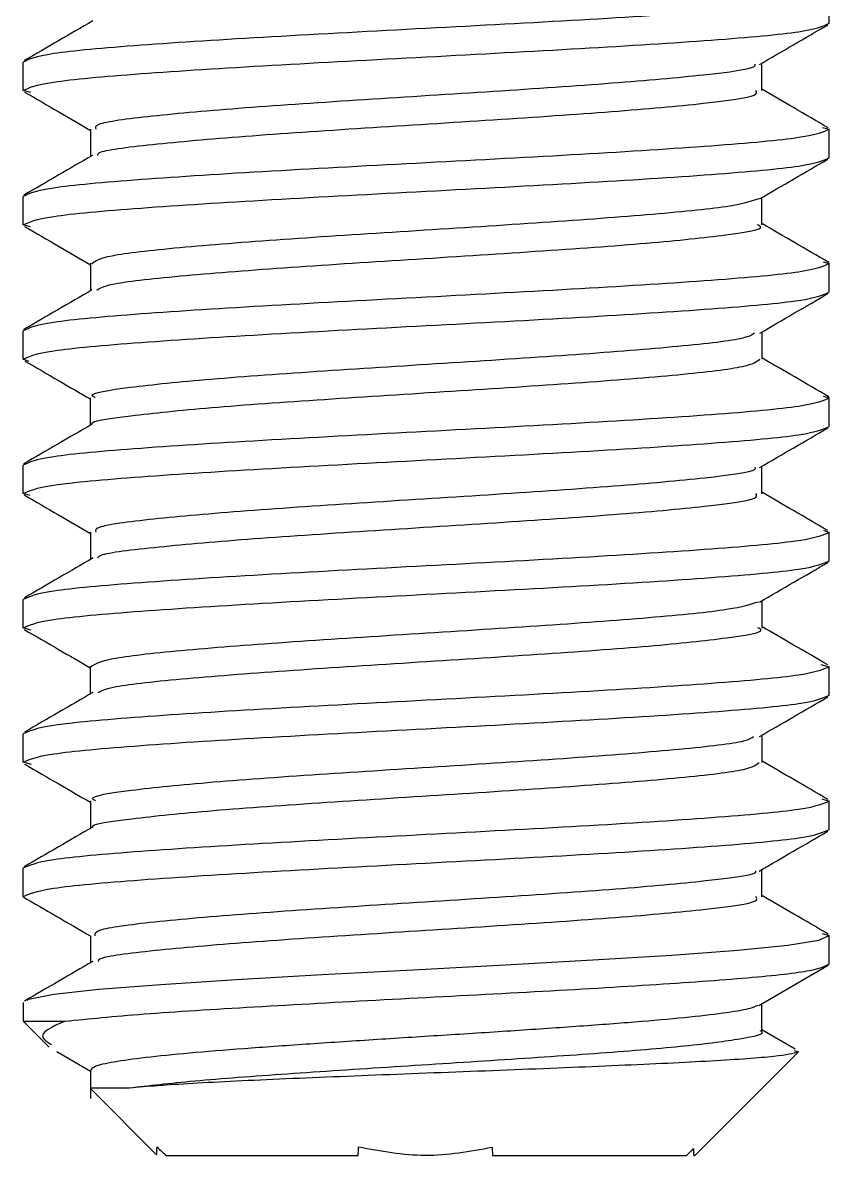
# Model space of a CAD drawing. Header units: millimetres. Extents: x 580 to 1174, y -1119 to -699.
# Drawn here: x 724.68 to 730.69, y -1021.53 to -1013.09 of the extents above; entities that cross this region are included whole.
import ezdxf

# ---------------------------------------------------------------- set-up
doc = ezdxf.new("R2010")
doc.units = ezdxf.units.MM
doc.header["$LTSCALE"] = 0.1
doc.layers.get('0').update_dxf_attribs({"lineweight": 13})

msp = doc.modelspace()

# ---------------------------------------------------------------- linework, layer by layer
at = {"color": 7, "linetype": 'Continuous', "lineweight": 25}
for p, q in [((730.6872, -1013.095), (730.6872, -1012.8837)), ((730.6872, -1013.095), (730.6872, -1012.8837)), ((724.6872, -1013.595), (724.6872, -1013.3837)), ((724.6872, -1013.595), (724.6872, -1013.3837)), ((730.1842, -1013.5962), (730.1842, -1013.3924)), ((730.1842, -1013.5962), (730.1842, -1013.3924)), ((724.7441, -1013.6106), (724.6872, -1013.595)), ((724.7441, -1013.6106), (724.6872, -1013.595)), ((725.1899, -1013.8823), (725.1899, -1014.0858)), ((725.1899, -1013.8823), (725.1899, -1014.0858)), ((730.6359, -1013.8696), (730.6872, -1013.8837)), ((730.6359, -1013.8696), (730.6872, -1013.8837)), ((730.6872, -1014.095), (730.6872, -1013.8837)), ((730.6872, -1014.095), (730.6872, -1013.8837)), ((724.6872, -1014.595), (724.6872, -1014.3837)), ((724.6872, -1014.595), (724.6872, -1014.3837)), ((730.1851, -1014.596), (730.1851, -1014.3919)), ((730.1851, -1014.596), (730.1851, -1014.3919)), ((724.7428, -1014.6102), (724.6872, -1014.595)), ((724.7428, -1014.6102), (724.6872, -1014.595)), ((725.1887, -1014.8816), (725.1887, -1015.0859)), ((725.1887, -1014.8816), (725.1887, -1015.0859)), ((730.6409, -1014.871), (730.6872, -1014.8837)), ((730.6409, -1014.871), (730.6872, -1014.8837)), ((730.6872, -1015.095), (730.6872, -1014.8837)), ((730.6872, -1015.095), (730.6872, -1014.8837)), ((724.6872, -1015.595), (724.6872, -1015.3837)), ((724.6872, -1015.595), (724.6872, -1015.3837)), ((730.1865, -1015.5959), (730.1865, -1015.3917)), ((730.1865, -1015.5959), (730.1865, -1015.3917)), ((724.7297, -1015.6124), (724.6872, -1015.595)), ((724.7297, -1015.6124), (724.6872, -1015.595)), ((725.1875, -1015.8826), (725.1875, -1016.0863)), ((725.1875, -1015.8826), (725.1875, -1016.0863)), ((730.6422, -1015.8713), (730.6872, -1015.8837)), ((730.6422, -1015.8713), (730.6872, -1015.8837)), ((730.6872, -1016.095), (730.6872, -1015.8837)), ((730.6872, -1016.095), (730.6872, -1015.8837)), ((724.6872, -1016.595), (724.6872, -1016.3837)), ((724.6872, -1016.595), (724.6872, -1016.3837)), ((730.1856, -1016.5963), (730.1856, -1016.3918)), ((730.1856, -1016.5963), (730.1856, -1016.3918)), ((724.7403, -1016.6095), (724.6872, -1016.595)), ((724.7403, -1016.6095), (724.6872, -1016.595)), ((725.1882, -1016.8821), (725.1882, -1017.0859)), ((725.1882, -1016.8821), (725.1882, -1017.0859)), ((730.6451, -1016.8665), (730.6872, -1016.8837)), ((730.6451, -1016.8665), (730.6872, -1016.8837)), ((730.6872, -1017.095), (730.6872, -1016.8837)), ((730.6872, -1017.095), (730.6872, -1016.8837)), ((724.6872, -1017.595), (724.6872, -1017.3837)), ((724.6872, -1017.595), (724.6872, -1017.3837)), ((730.1869, -1017.5957), (730.1869, -1017.3917)), ((730.1869, -1017.5957), (730.1869, -1017.3917)), ((724.7453, -1017.6109), (724.6872, -1017.595)), ((724.7453, -1017.6109), (724.6872, -1017.595)), ((725.1873, -1017.8821), (725.1873, -1018.0866)), ((725.1873, -1017.8821), (725.1873, -1018.0866)), ((730.6246, -1017.8665), (730.6872, -1017.8837)), ((730.6246, -1017.8665), (730.6872, -1017.8837)), ((730.6872, -1018.095), (730.6872, -1017.8837)), ((730.6872, -1018.095), (730.6872, -1017.8837)), ((724.6872, -1018.595), (724.6872, -1018.3837)), ((724.6872, -1018.595), (724.6872, -1018.3837)), ((730.1871, -1018.5969), (730.1871, -1018.3921)), ((730.1871, -1018.5969), (730.1871, -1018.3921)), ((724.7507, -1018.6124), (724.6872, -1018.595)), ((724.7507, -1018.6124), (724.6872, -1018.595)), ((730.6312, -1018.8683), (730.6872, -1018.8837)), ((730.6312, -1018.8683), (730.6872, -1018.8837)), ((725.1878, -1018.8828), (725.1878, -1019.087)), ((725.1878, -1018.8828), (725.1878, -1019.087)), ((730.6872, -1019.095), (730.6872, -1018.8837)), ((730.6872, -1019.095), (730.6872, -1018.8837)), ((724.6872, -1019.595), (724.6872, -1019.3837)), ((724.6872, -1019.595), (724.6872, -1019.3837)), ((730.186, -1019.5964), (730.186, -1019.3929)), ((730.186, -1019.5964), (730.186, -1019.3929)), ((725.1897, -1019.8861), (725.1897, -1020.0866)), ((725.1897, -1019.8861), (725.1897, -1020.0866)), ((730.6349, -1019.8694), (730.6872, -1019.8837)), ((730.6349, -1019.8694), (730.6872, -1019.8837)), ((730.6872, -1020.095), (730.6872, -1019.8837)), ((730.6872, -1020.095), (730.6872, -1019.8837)), ((730.1624, -1020.4048), (730.6789, -1020.1051)), ((730.1624, -1020.4048), (730.6789, -1020.1051)), ((724.6872, -1020.3837), (724.6872, -1020.5216)), ((724.6872, -1020.3837), (724.6872, -1020.5216)), ((730.1856, -1020.596), (730.1856, -1020.3913)), ((730.1856, -1020.596), (730.1856, -1020.3913)), ((724.6872, -1020.5216), (724.8806, -1020.715)), ((724.6872, -1020.5216), (725.0003, -1020.5216)), ((724.6872, -1020.5216), (724.8806, -1020.715)), ((724.6872, -1020.5216), (725.0003, -1020.5216)), ((730.4329, -1020.7293), (730.1856, -1020.5858)), ((730.4329, -1020.7293), (730.1856, -1020.5858)), ((724.9377, -1020.7474), (725.1886, -1020.893)), ((724.9377, -1020.7474), (725.1886, -1020.893)), ((730.4577, -1020.7512), (729.6811, -1021.5278)), ((730.4577, -1020.7512), (729.6811, -1021.5278)), ((730.4265, -1020.7404), (730.4577, -1020.7512)), ((730.4265, -1020.7404), (730.4577, -1020.7512)), ((725.1886, -1020.8829), (725.1886, -1021.0968)), ((725.1886, -1020.8829), (725.1886, -1021.0968)), ((725.1872, -1021.0216), (725.6811, -1021.5155)), ((725.1872, -1021.0216), (725.6811, -1021.5155)), ((725.7507, -1021.5216), (727.1808, -1021.5216)), ((725.7507, -1021.5216), (727.1808, -1021.5216)), ((728.1808, -1021.5216), (729.6237, -1021.5216)), ((728.1808, -1021.5216), (729.6237, -1021.5216))]:
    msp.add_line(p, q, dxfattribs=at)
at = {"color": 7, "linetype": 'Continuous', "lineweight": 25, "flags": 128}
msp.add_lwpolyline([(724.7173, -1020.3686), (724.728, -1020.3574), (724.917, -1020.321), (725.2507, -1020.2845), (725.7115, -1020.2481), (726.2755, -1020.2117), (726.9132, -1020.1752), (727.5913, -1020.1388), (728.2743, -1020.1023), (728.9268, -1020.0659), (729.5145, -1020.0294), (730.0069, -1019.993), (730.3781, -1019.9566), (730.6089, -1019.9201), (730.6872, -1019.8837), (730.6872, -1019.8837)], dxfattribs=at)
msp.add_lwpolyline([(724.7173, -1020.3686), (724.728, -1020.3574), (724.917, -1020.321), (725.2507, -1020.2845), (725.7115, -1020.2481), (726.2755, -1020.2117), (726.9132, -1020.1752), (727.5913, -1020.1388), (728.2743, -1020.1023), (728.9268, -1020.0659), (729.5145, -1020.0294), (730.0069, -1019.993), (730.3781, -1019.9566), (730.6089, -1019.9201), (730.6872, -1019.8837), (730.6872, -1019.8837)], dxfattribs=at)
at = {"color": 7, "linetype": 'Continuous', "lineweight": 25}
for points, knots in [([(730.6872, -1012.8837), (730.6421, -1012.9045), (730.552, -1012.9462), (729.8582, -1013.0087), (728.8666, -1013.0712), (727.6872, -1013.1337), (726.5079, -1013.1962), (725.5163, -1013.2587), (724.8225, -1013.3212), (724.7323, -1013.3628), (724.6872, -1013.3837)], [0, 0, 0, 0, 0.125, 0.25, 0.375, 0.5, 0.625, 0.75, 0.875, 1, 1, 1, 1]), ([(730.6872, -1012.8837), (730.6421, -1012.9045), (730.552, -1012.9462), (729.8582, -1013.0087), (728.8666, -1013.0712), (727.6872, -1013.1337), (726.5079, -1013.1962), (725.5163, -1013.2587), (724.8225, -1013.3212), (724.7323, -1013.3628), (724.6872, -1013.3837)], [0, 0, 0, 0, 0.125, 0.25, 0.375, 0.5, 0.625, 0.75, 0.875, 1, 1, 1, 1]), ([(724.6872, -1013.595), (724.7323, -1013.5742), (724.8225, -1013.5325), (725.5163, -1013.47), (726.5079, -1013.4075), (727.6872, -1013.345), (728.8666, -1013.2825), (729.8582, -1013.22), (730.552, -1013.1575), (730.6421, -1013.1158), (730.6872, -1013.095)], [0, 0, 0, 0, 0.125, 0.25, 0.375, 0.5, 0.625, 0.75, 0.875, 1, 1, 1, 1]), ([(724.6872, -1013.595), (724.7323, -1013.5742), (724.8225, -1013.5325), (725.5163, -1013.47), (726.5079, -1013.4075), (727.6872, -1013.345), (728.8666, -1013.2825), (729.8582, -1013.22), (730.552, -1013.1575), (730.6421, -1013.1158), (730.6872, -1013.095)], [0, 0, 0, 0, 0.125, 0.25, 0.375, 0.5, 0.625, 0.75, 0.875, 1, 1, 1, 1]), ([(725.2056, -1013.0772), (725.1207, -1013.1266), (724.9509, -1013.2253), (724.7811, -1013.3239), (724.6961, -1013.3733)], [0, 0, 0, 0, 0.499809, 1, 1, 1, 1]), ([(725.2056, -1013.0772), (725.1207, -1013.1266), (724.9509, -1013.2253), (724.7811, -1013.3239), (724.6961, -1013.3733)], [0, 0, 0, 0, 0.499809, 1, 1, 1, 1]), ([(730.1672, -1013.4023), (730.2519, -1013.3531), (730.4214, -1013.2545), (730.591, -1013.156), (730.6758, -1013.1068)], [0, 0, 0, 0, 0.4998572, 1, 1, 1, 1]), ([(730.1672, -1013.4023), (730.2519, -1013.3531), (730.4214, -1013.2545), (730.591, -1013.156), (730.6758, -1013.1068)], [0, 0, 0, 0, 0.4998572, 1, 1, 1, 1]), ([(725.2314, -1013.8826), (725.2265, -1013.8702), (725.2135, -1013.8375), (725.6114, -1013.7842), (726.3033, -1013.7232), (727.2207, -1013.6617), (728.1971, -1013.6008), (729.1069, -1013.5393), (729.7842, -1013.4784), (730.1403, -1013.4319), (730.1359, -1013.4061), (730.1349, -1013.4006)], [0, 0, 0, 0, 0.077006, 0.203903, 0.331007, 0.457866, 0.584999, 0.711829, 0.838982, 0.965792, 1, 1, 1, 1]), ([(725.2314, -1013.8826), (725.2265, -1013.8702), (725.2135, -1013.8375), (725.6114, -1013.7842), (726.3033, -1013.7232), (727.2207, -1013.6617), (728.1971, -1013.6008), (729.1069, -1013.5393), (729.7842, -1013.4784), (730.1403, -1013.4319), (730.1359, -1013.4061), (730.1349, -1013.4006)], [0, 0, 0, 0, 0.077006, 0.203903, 0.331007, 0.457866, 0.584999, 0.711829, 0.838982, 0.965792, 1, 1, 1, 1]), ([(724.6986, -1013.6067), (724.7835, -1013.656), (724.9473, -1013.7511), (725.111, -1013.8463), (725.1899, -1013.8922)], [0, 0, 0, 0, 0.517762, 1, 1, 1, 1]), ([(724.6986, -1013.6067), (724.7835, -1013.656), (724.9473, -1013.7511), (725.111, -1013.8463), (725.1899, -1013.8922)], [0, 0, 0, 0, 0.517762, 1, 1, 1, 1]), ([(725.2428, -1014.0789), (725.2422, -1014.0719), (725.2398, -1014.0445), (725.6188, -1013.9966), (726.3029, -1013.9356), (727.2214, -1013.8741), (728.1971, -1013.8132), (729.1041, -1013.7517), (729.7897, -1013.6908), (730.1637, -1013.6382), (730.1464, -1013.6064), (730.1401, -1013.5948)], [0, 0, 0, 0, 0.0434041, 0.1697568, 0.2963164, 0.4226322, 0.5492202, 0.675507, 0.8021153, 0.9283827, 1, 1, 1, 1]), ([(725.2428, -1014.0789), (725.2422, -1014.0719), (725.2398, -1014.0445), (725.6188, -1013.9966), (726.3029, -1013.9356), (727.2214, -1013.8741), (728.1971, -1013.8132), (729.1041, -1013.7517), (729.7897, -1013.6908), (730.1637, -1013.6382), (730.1464, -1013.6064), (730.1401, -1013.5948)], [0, 0, 0, 0, 0.0434041, 0.1697568, 0.2963164, 0.4226322, 0.5492202, 0.675507, 0.8021153, 0.9283827, 1, 1, 1, 1]), ([(730.6793, -1013.8735), (730.5943, -1013.8242), (730.4293, -1013.7284), (730.2643, -1013.6324), (730.1842, -1013.5859)], [0, 0, 0, 0, 0.5146714, 1, 1, 1, 1]), ([(730.6793, -1013.8735), (730.5943, -1013.8242), (730.4293, -1013.7284), (730.2643, -1013.6324), (730.1842, -1013.5859)], [0, 0, 0, 0, 0.5146714, 1, 1, 1, 1]), ([(730.6872, -1013.8837), (730.6421, -1013.9045), (730.552, -1013.9462), (729.8582, -1014.0087), (728.8666, -1014.0712), (727.6872, -1014.1337), (726.5079, -1014.1962), (725.5163, -1014.2587), (724.8225, -1014.3212), (724.7323, -1014.3628), (724.6872, -1014.3837)], [0, 0, 0, 0, 0.125, 0.25, 0.375, 0.5, 0.625, 0.75, 0.875, 1, 1, 1, 1]), ([(730.6872, -1013.8837), (730.6421, -1013.9045), (730.552, -1013.9462), (729.8582, -1014.0087), (728.8666, -1014.0712), (727.6872, -1014.1337), (726.5079, -1014.1962), (725.5163, -1014.2587), (724.8225, -1014.3212), (724.7323, -1014.3628), (724.6872, -1014.3837)], [0, 0, 0, 0, 0.125, 0.25, 0.375, 0.5, 0.625, 0.75, 0.875, 1, 1, 1, 1]), ([(724.6872, -1014.595), (724.7323, -1014.5742), (724.8225, -1014.5325), (725.5163, -1014.47), (726.5079, -1014.4075), (727.6872, -1014.345), (728.8666, -1014.2825), (729.8582, -1014.22), (730.552, -1014.1575), (730.6421, -1014.1158), (730.6872, -1014.095)], [0, 0, 0, 0, 0.125, 0.25, 0.375, 0.5, 0.625, 0.75, 0.875, 1, 1, 1, 1]), ([(724.6872, -1014.595), (724.7323, -1014.5742), (724.8225, -1014.5325), (725.5163, -1014.47), (726.5079, -1014.4075), (727.6872, -1014.345), (728.8666, -1014.2825), (729.8582, -1014.22), (730.552, -1014.1575), (730.6421, -1014.1158), (730.6872, -1014.095)], [0, 0, 0, 0, 0.125, 0.25, 0.375, 0.5, 0.625, 0.75, 0.875, 1, 1, 1, 1]), ([(725.203, -1014.0781), (725.1181, -1014.1275), (724.9484, -1014.2262), (724.7786, -1014.3248), (724.6936, -1014.3741)], [0, 0, 0, 0, 0.499829, 1, 1, 1, 1]), ([(725.203, -1014.0781), (725.1181, -1014.1275), (724.9484, -1014.2262), (724.7786, -1014.3248), (724.6936, -1014.3741)], [0, 0, 0, 0, 0.499829, 1, 1, 1, 1]), ([(730.1674, -1014.4022), (730.2521, -1014.3529), (730.4216, -1014.2544), (730.5912, -1014.156), (730.676, -1014.1068)], [0, 0, 0, 0, 0.499864, 1, 1, 1, 1]), ([(730.1674, -1014.4022), (730.2521, -1014.3529), (730.4216, -1014.2544), (730.5912, -1014.156), (730.676, -1014.1068)], [0, 0, 0, 0, 0.499864, 1, 1, 1, 1]), ([(725.1983, -1014.8819), (725.2263, -1014.8628), (725.2843, -1014.8233), (725.8148, -1014.7637), (726.5986, -1014.7022), (727.55, -1014.6412), (728.5224, -1014.5798), (729.3616, -1014.5188), (729.9805, -1014.4586), (730.1027, -1014.419), (730.1621, -1014.3998)], [0, 0, 0, 0, 0.1184287, 0.2455609, 0.3723389, 0.4994593, 0.6262567, 0.7533566, 0.880183, 1, 1, 1, 1]), ([(725.1983, -1014.8819), (725.2263, -1014.8628), (725.2843, -1014.8233), (725.8148, -1014.7637), (726.5986, -1014.7022), (727.55, -1014.6412), (728.5224, -1014.5798), (729.3616, -1014.5188), (729.9805, -1014.4586), (730.1027, -1014.419), (730.1621, -1014.3998)], [0, 0, 0, 0, 0.1184287, 0.2455609, 0.3723389, 0.4994593, 0.6262567, 0.7533566, 0.880183, 1, 1, 1, 1]), ([(724.6973, -1014.6064), (724.7821, -1014.6556), (724.946, -1014.7507), (725.1097, -1014.8459), (725.1887, -1014.8918)], [0, 0, 0, 0, 0.517837, 1, 1, 1, 1]), ([(724.6973, -1014.6064), (724.7821, -1014.6556), (724.946, -1014.7507), (725.1097, -1014.8459), (725.1887, -1014.8918)], [0, 0, 0, 0, 0.517837, 1, 1, 1, 1]), ([(725.2369, -1015.0805), (725.2604, -1015.066), (725.3171, -1015.031), (725.8193, -1014.976), (726.5984, -1014.9146), (727.5511, -1014.8536), (728.5191, -1014.7922), (729.3704, -1014.7312), (729.9536, -1014.6698), (730.215, -1014.6245), (730.1624, -1014.5994), (730.1526, -1014.5947)], [0, 0, 0, 0, 0.08912, 0.215291, 0.34111, 0.46727, 0.593109, 0.719248, 0.845116, 0.971227, 1, 1, 1, 1]), ([(725.2369, -1015.0805), (725.2604, -1015.066), (725.3171, -1015.031), (725.8193, -1014.976), (726.5984, -1014.9146), (727.5511, -1014.8536), (728.5191, -1014.7922), (729.3704, -1014.7312), (729.9536, -1014.6698), (730.215, -1014.6245), (730.1624, -1014.5994), (730.1526, -1014.5947)], [0, 0, 0, 0, 0.08912, 0.215291, 0.34111, 0.46727, 0.593109, 0.719248, 0.845116, 0.971227, 1, 1, 1, 1]), ([(730.6828, -1014.8749), (730.5979, -1014.8256), (730.432, -1014.7293), (730.2661, -1014.6329), (730.1851, -1014.5858)], [0, 0, 0, 0, 0.511902, 1, 1, 1, 1]), ([(730.6828, -1014.8749), (730.5979, -1014.8256), (730.432, -1014.7293), (730.2661, -1014.6329), (730.1851, -1014.5858)], [0, 0, 0, 0, 0.511902, 1, 1, 1, 1]), ([(730.6872, -1014.8837), (730.6421, -1014.9045), (730.552, -1014.9462), (729.8582, -1015.0087), (728.8666, -1015.0712), (727.6872, -1015.1337), (726.5079, -1015.1962), (725.5163, -1015.2587), (724.8225, -1015.3212), (724.7323, -1015.3628), (724.6872, -1015.3837)], [0, 0, 0, 0, 0.125, 0.25, 0.375, 0.5, 0.625, 0.75, 0.875, 1, 1, 1, 1]), ([(730.6872, -1014.8837), (730.6421, -1014.9045), (730.552, -1014.9462), (729.8582, -1015.0087), (728.8666, -1015.0712), (727.6872, -1015.1337), (726.5079, -1015.1962), (725.5163, -1015.2587), (724.8225, -1015.3212), (724.7323, -1015.3628), (724.6872, -1015.3837)], [0, 0, 0, 0, 0.125, 0.25, 0.375, 0.5, 0.625, 0.75, 0.875, 1, 1, 1, 1]), ([(725.1998, -1015.0794), (725.1149, -1015.1288), (724.9451, -1015.2274), (724.7753, -1015.326), (724.6904, -1015.3753)], [0, 0, 0, 0, 0.499846, 1, 1, 1, 1]), ([(725.1998, -1015.0794), (725.1149, -1015.1288), (724.9451, -1015.2274), (724.7753, -1015.326), (724.6904, -1015.3753)], [0, 0, 0, 0, 0.499846, 1, 1, 1, 1]), ([(724.6872, -1015.595), (724.7323, -1015.5742), (724.8225, -1015.5325), (725.5163, -1015.47), (726.5079, -1015.4075), (727.6872, -1015.345), (728.8666, -1015.2825), (729.8582, -1015.22), (730.552, -1015.1575), (730.6421, -1015.1158), (730.6872, -1015.095)], [0, 0, 0, 0, 0.125, 0.25, 0.375, 0.5, 0.625, 0.75, 0.875, 1, 1, 1, 1]), ([(724.6872, -1015.595), (724.7323, -1015.5742), (724.8225, -1015.5325), (725.5163, -1015.47), (726.5079, -1015.4075), (727.6872, -1015.345), (728.8666, -1015.2825), (729.8582, -1015.22), (730.552, -1015.1575), (730.6421, -1015.1158), (730.6872, -1015.095)], [0, 0, 0, 0, 0.125, 0.25, 0.375, 0.5, 0.625, 0.75, 0.875, 1, 1, 1, 1]), ([(730.1699, -1015.4013), (730.2547, -1015.3521), (730.4243, -1015.2535), (730.5941, -1015.1551), (730.679, -1015.1058)], [0, 0, 0, 0, 0.499846, 1, 1, 1, 1]), ([(730.1699, -1015.4013), (730.2547, -1015.3521), (730.4243, -1015.2535), (730.5941, -1015.1551), (730.679, -1015.1058)], [0, 0, 0, 0, 0.499846, 1, 1, 1, 1]), ([(725.224, -1015.8828), (725.2125, -1015.8769), (725.1613, -1015.8506), (725.4518, -1015.804), (726.0439, -1015.7428), (726.9136, -1015.6816), (727.8831, -1015.6204), (728.829, -1015.5591), (729.5986, -1015.498), (730.0666, -1015.4446), (730.113, -1015.4118), (730.1306, -1015.3993)], [0, 0, 0, 0, 0.036383, 0.163018, 0.289572, 0.416167, 0.542759, 0.669307, 0.795944, 0.922448, 1, 1, 1, 1]), ([(725.224, -1015.8828), (725.2125, -1015.8769), (725.1613, -1015.8506), (725.4518, -1015.804), (726.0439, -1015.7428), (726.9136, -1015.6816), (727.8831, -1015.6204), (728.829, -1015.5591), (729.5986, -1015.498), (730.0666, -1015.4446), (730.113, -1015.4118), (730.1306, -1015.3993)], [0, 0, 0, 0, 0.036383, 0.163018, 0.289572, 0.416167, 0.542759, 0.669307, 0.795944, 0.922448, 1, 1, 1, 1]), ([(730.6846, -1015.8752), (730.5997, -1015.8259), (730.4336, -1015.7296), (730.2676, -1015.6331), (730.1865, -1015.586)], [0, 0, 0, 0, 0.51156, 1, 1, 1, 1]), ([(730.6846, -1015.8752), (730.5997, -1015.8259), (730.4336, -1015.7296), (730.2676, -1015.6331), (730.1865, -1015.586)], [0, 0, 0, 0, 0.51156, 1, 1, 1, 1]), ([(724.7004, -1015.6087), (724.7856, -1015.6581), (724.948, -1015.7522), (725.1103, -1015.8465), (725.1875, -1015.8913)], [0, 0, 0, 0, 0.524405, 1, 1, 1, 1]), ([(724.7004, -1015.6087), (724.7856, -1015.6581), (724.948, -1015.7522), (725.1103, -1015.8465), (725.1875, -1015.8913)], [0, 0, 0, 0, 0.524405, 1, 1, 1, 1]), ([(725.205, -1016.0796), (725.204, -1016.0789), (725.1738, -1016.0578), (725.4633, -1016.0164), (726.0426, -1015.9551), (726.9149, -1015.8939), (727.8831, -1015.8327), (728.8271, -1015.7715), (729.6012, -1015.7104), (730.101, -1015.6512), (730.1473, -1015.6126), (730.1692, -1015.5944)], [0, 0, 0, 0, 0.00425, 0.130438, 0.256545, 0.382693, 0.508839, 0.634941, 0.761131, 0.88719, 1, 1, 1, 1]), ([(725.205, -1016.0796), (725.204, -1016.0789), (725.1738, -1016.0578), (725.4633, -1016.0164), (726.0426, -1015.9551), (726.9149, -1015.8939), (727.8831, -1015.8327), (728.8271, -1015.7715), (729.6012, -1015.7104), (730.101, -1015.6512), (730.1473, -1015.6126), (730.1692, -1015.5944)], [0, 0, 0, 0, 0.00425, 0.130438, 0.256545, 0.382693, 0.508839, 0.634941, 0.761131, 0.88719, 1, 1, 1, 1]), ([(730.6872, -1015.8837), (730.6421, -1015.9045), (730.552, -1015.9462), (729.8582, -1016.0087), (728.8666, -1016.0712), (727.6872, -1016.1337), (726.5079, -1016.1962), (725.5163, -1016.2587), (724.8225, -1016.3212), (724.7323, -1016.3628), (724.6872, -1016.3837)], [0, 0, 0, 0, 0.125, 0.25, 0.375, 0.5, 0.625, 0.75, 0.875, 1, 1, 1, 1]), ([(730.6872, -1015.8837), (730.6421, -1015.9045), (730.552, -1015.9462), (729.8582, -1016.0087), (728.8666, -1016.0712), (727.6872, -1016.1337), (726.5079, -1016.1962), (725.5163, -1016.2587), (724.8225, -1016.3212), (724.7323, -1016.3628), (724.6872, -1016.3837)], [0, 0, 0, 0, 0.125, 0.25, 0.375, 0.5, 0.625, 0.75, 0.875, 1, 1, 1, 1]), ([(725.1999, -1016.0791), (725.115, -1016.1284), (724.9451, -1016.227), (724.7752, -1016.3255), (724.6903, -1016.3748)], [0, 0, 0, 0, 0.499847, 1, 1, 1, 1]), ([(725.1999, -1016.0791), (725.115, -1016.1284), (724.9451, -1016.227), (724.7752, -1016.3255), (724.6903, -1016.3748)], [0, 0, 0, 0, 0.499847, 1, 1, 1, 1]), ([(724.6872, -1016.595), (724.7323, -1016.5742), (724.8225, -1016.5325), (725.5163, -1016.47), (726.5079, -1016.4075), (727.6872, -1016.345), (728.8666, -1016.2825), (729.8582, -1016.22), (730.552, -1016.1575), (730.6421, -1016.1158), (730.6872, -1016.095)], [0, 0, 0, 0, 0.125, 0.25, 0.375, 0.5, 0.625, 0.75, 0.875, 1, 1, 1, 1]), ([(724.6872, -1016.595), (724.7323, -1016.5742), (724.8225, -1016.5325), (725.5163, -1016.47), (726.5079, -1016.4075), (727.6872, -1016.345), (728.8666, -1016.2825), (729.8582, -1016.22), (730.552, -1016.1575), (730.6421, -1016.1158), (730.6872, -1016.095)], [0, 0, 0, 0, 0.125, 0.25, 0.375, 0.5, 0.625, 0.75, 0.875, 1, 1, 1, 1]), ([(730.1688, -1016.4015), (730.2537, -1016.3522), (730.4236, -1016.2535), (730.5935, -1016.1549), (730.6785, -1016.1056)], [0, 0, 0, 0, 0.49978, 1, 1, 1, 1]), ([(730.1688, -1016.4015), (730.2537, -1016.3522), (730.4236, -1016.2535), (730.5935, -1016.1549), (730.6785, -1016.1056)], [0, 0, 0, 0, 0.49978, 1, 1, 1, 1]), ([(725.2305, -1016.8824), (725.227, -1016.8697), (725.2178, -1016.8365), (725.6212, -1016.7832), (726.3189, -1016.7218), (727.2384, -1016.6608), (728.2156, -1016.5995), (729.1206, -1016.5384), (729.797, -1016.4771), (730.1435, -1016.4309), (730.1377, -1016.4051), (730.1365, -1016.3997)], [0, 0, 0, 0, 0.078703, 0.205649, 0.332351, 0.459264, 0.586007, 0.712882, 0.839668, 0.966499, 1, 1, 1, 1]), ([(725.2305, -1016.8824), (725.227, -1016.8697), (725.2178, -1016.8365), (725.6212, -1016.7832), (726.3189, -1016.7218), (727.2384, -1016.6608), (728.2156, -1016.5995), (729.1206, -1016.5384), (729.797, -1016.4771), (730.1435, -1016.4309), (730.1377, -1016.4051), (730.1365, -1016.3997)], [0, 0, 0, 0, 0.078703, 0.205649, 0.332351, 0.459264, 0.586007, 0.712882, 0.839668, 0.966499, 1, 1, 1, 1]), ([(725.2465, -1017.075), (725.2472, -1017.0689), (725.2502, -1017.0424), (725.6301, -1016.9957), (726.3181, -1016.9343), (727.2392, -1016.8732), (728.2156, -1016.8119), (729.1178, -1016.7508), (729.8021, -1016.6895), (730.1647, -1016.6376), (730.1466, -1016.6061), (730.1401, -1016.595)], [0, 0, 0, 0, 0.037926, 0.165542, 0.292915, 0.420499, 0.547912, 0.675459, 0.802915, 0.930416, 1, 1, 1, 1]), ([(725.2465, -1017.075), (725.2472, -1017.0689), (725.2502, -1017.0424), (725.6301, -1016.9957), (726.3181, -1016.9343), (727.2392, -1016.8732), (728.2156, -1016.8119), (729.1178, -1016.7508), (729.8021, -1016.6895), (730.1647, -1016.6376), (730.1466, -1016.6061), (730.1401, -1016.595)], [0, 0, 0, 0, 0.037926, 0.165542, 0.292915, 0.420499, 0.547912, 0.675459, 0.802915, 0.930416, 1, 1, 1, 1]), ([(730.6756, -1016.8702), (730.5906, -1016.8209), (730.4272, -1016.7261), (730.264, -1016.6312), (730.1856, -1016.5857)], [0, 0, 0, 0, 0.51994, 1, 1, 1, 1]), ([(730.6756, -1016.8702), (730.5906, -1016.8209), (730.4272, -1016.7261), (730.264, -1016.6312), (730.1856, -1016.5857)], [0, 0, 0, 0, 0.51994, 1, 1, 1, 1]), ([(724.6956, -1016.6058), (724.7806, -1016.6551), (724.9448, -1016.7504), (725.109, -1016.8457), (725.1882, -1016.8917)], [0, 0, 0, 0, 0.517772, 1, 1, 1, 1]), ([(724.6956, -1016.6058), (724.7806, -1016.6551), (724.9448, -1016.7504), (725.109, -1016.8457), (725.1882, -1016.8917)], [0, 0, 0, 0, 0.517772, 1, 1, 1, 1]), ([(730.6872, -1016.8837), (730.6421, -1016.9045), (730.552, -1016.9462), (729.8582, -1017.0087), (728.8666, -1017.0712), (727.6872, -1017.1337), (726.5079, -1017.1962), (725.5163, -1017.2587), (724.8225, -1017.3212), (724.7323, -1017.3628), (724.6872, -1017.3837)], [0, 0, 0, 0, 0.125, 0.25, 0.375, 0.5, 0.625, 0.75, 0.875, 1, 1, 1, 1]), ([(730.6872, -1016.8837), (730.6421, -1016.9045), (730.552, -1016.9462), (729.8582, -1017.0087), (728.8666, -1017.0712), (727.6872, -1017.1337), (726.5079, -1017.1962), (725.5163, -1017.2587), (724.8225, -1017.3212), (724.7323, -1017.3628), (724.6872, -1017.3837)], [0, 0, 0, 0, 0.125, 0.25, 0.375, 0.5, 0.625, 0.75, 0.875, 1, 1, 1, 1]), ([(724.6872, -1017.595), (724.7323, -1017.5742), (724.8225, -1017.5325), (725.5163, -1017.47), (726.5079, -1017.4075), (727.6872, -1017.345), (728.8666, -1017.2825), (729.8582, -1017.22), (730.552, -1017.1575), (730.6421, -1017.1158), (730.6872, -1017.095)], [0, 0, 0, 0, 0.125, 0.25, 0.375, 0.5, 0.625, 0.75, 0.875, 1, 1, 1, 1]), ([(724.6872, -1017.595), (724.7323, -1017.5742), (724.8225, -1017.5325), (725.5163, -1017.47), (726.5079, -1017.4075), (727.6872, -1017.345), (728.8666, -1017.2825), (729.8582, -1017.22), (730.552, -1017.1575), (730.6421, -1017.1158), (730.6872, -1017.095)], [0, 0, 0, 0, 0.125, 0.25, 0.375, 0.5, 0.625, 0.75, 0.875, 1, 1, 1, 1]), ([(725.2082, -1017.0743), (725.1233, -1017.1236), (724.9535, -1017.2222), (724.7836, -1017.3208), (724.6986, -1017.3701)], [0, 0, 0, 0, 0.499832, 1, 1, 1, 1]), ([(725.2082, -1017.0743), (725.1233, -1017.1236), (724.9535, -1017.2222), (724.7836, -1017.3208), (724.6986, -1017.3701)], [0, 0, 0, 0, 0.499832, 1, 1, 1, 1]), ([(730.1688, -1017.4022), (730.2538, -1017.3529), (730.4237, -1017.2542), (730.5938, -1017.1556), (730.6788, -1017.1063)], [0, 0, 0, 0, 0.499782, 1, 1, 1, 1]), ([(730.1688, -1017.4022), (730.2538, -1017.3529), (730.4237, -1017.2542), (730.5938, -1017.1556), (730.6788, -1017.1063)], [0, 0, 0, 0, 0.499782, 1, 1, 1, 1]), ([(725.1926, -1017.8823), (725.2248, -1017.8628), (725.2906, -1017.8227), (725.8237, -1017.7625), (726.6171, -1017.7011), (727.568, -1017.6401), (728.538, -1017.5787), (729.3782, -1017.5177), (729.9821, -1017.4578), (730.1027, -1017.4186), (730.1607, -1017.3998)], [0, 0, 0, 0, 0.121701, 0.248608, 0.375342, 0.502283, 0.62898, 0.75595, 0.882618, 1, 1, 1, 1]), ([(725.1926, -1017.8823), (725.2248, -1017.8628), (725.2906, -1017.8227), (725.8237, -1017.7625), (726.6171, -1017.7011), (727.568, -1017.6401), (728.538, -1017.5787), (729.3782, -1017.5177), (729.9821, -1017.4578), (730.1027, -1017.4186), (730.1607, -1017.3998)], [0, 0, 0, 0, 0.121701, 0.248608, 0.375342, 0.502283, 0.62898, 0.75595, 0.882618, 1, 1, 1, 1]), ([(724.6965, -1017.6071), (724.7816, -1017.6565), (724.9452, -1017.7513), (725.1087, -1017.8463), (725.1873, -1017.8919)], [0, 0, 0, 0, 0.519846, 1, 1, 1, 1]), ([(724.6965, -1017.6071), (724.7816, -1017.6565), (724.9452, -1017.7513), (725.1087, -1017.8463), (725.1873, -1017.8919)], [0, 0, 0, 0, 0.519846, 1, 1, 1, 1]), ([(725.2467, -1018.0762), (725.2716, -1018.0628), (725.3343, -1018.029), (725.8291, -1017.9749), (726.6167, -1017.9135), (727.5692, -1017.8525), (728.5345, -1017.7911), (729.3877, -1017.7301), (729.9566, -1017.6686), (730.2208, -1017.6237), (730.1649, -1017.5988), (730.155, -1017.5945)], [0, 0, 0, 0, 0.083371, 0.210492, 0.337441, 0.464597, 0.591509, 0.718694, 0.845576, 0.972781, 1, 1, 1, 1]), ([(725.2467, -1018.0762), (725.2716, -1018.0628), (725.3343, -1018.029), (725.8291, -1017.9749), (726.6167, -1017.9135), (727.5692, -1017.8525), (728.5345, -1017.7911), (729.3877, -1017.7301), (729.9566, -1017.6686), (730.2208, -1017.6237), (730.1649, -1017.5988), (730.155, -1017.5945)], [0, 0, 0, 0, 0.083371, 0.210492, 0.337441, 0.464597, 0.591509, 0.718694, 0.845576, 0.972781, 1, 1, 1, 1]), ([(730.6764, -1017.8703), (730.5914, -1017.821), (730.4281, -1017.7264), (730.265, -1017.6317), (730.1869, -1017.5863)], [0, 0, 0, 0, 0.521004, 1, 1, 1, 1]), ([(730.6764, -1017.8703), (730.5914, -1017.821), (730.4281, -1017.7264), (730.265, -1017.6317), (730.1869, -1017.5863)], [0, 0, 0, 0, 0.521004, 1, 1, 1, 1]), ([(730.6872, -1017.8837), (730.6421, -1017.9045), (730.552, -1017.9462), (729.8582, -1018.0087), (728.8666, -1018.0712), (727.6872, -1018.1337), (726.5079, -1018.1962), (725.5163, -1018.2587), (724.8225, -1018.3212), (724.7323, -1018.3628), (724.6872, -1018.3837)], [0, 0, 0, 0, 0.125, 0.25, 0.375, 0.5, 0.625, 0.75, 0.875, 1, 1, 1, 1]), ([(730.6872, -1017.8837), (730.6421, -1017.9045), (730.552, -1017.9462), (729.8582, -1018.0087), (728.8666, -1018.0712), (727.6872, -1018.1337), (726.5079, -1018.1962), (725.5163, -1018.2587), (724.8225, -1018.3212), (724.7323, -1018.3628), (724.6872, -1018.3837)], [0, 0, 0, 0, 0.125, 0.25, 0.375, 0.5, 0.625, 0.75, 0.875, 1, 1, 1, 1]), ([(724.6872, -1018.595), (724.7323, -1018.5742), (724.8225, -1018.5325), (725.5163, -1018.47), (726.5079, -1018.4075), (727.6872, -1018.345), (728.8666, -1018.2825), (729.8582, -1018.22), (730.552, -1018.1575), (730.6421, -1018.1158), (730.6872, -1018.095)], [0, 0, 0, 0, 0.125, 0.25, 0.375, 0.5, 0.625, 0.75, 0.875, 1, 1, 1, 1]), ([(724.6872, -1018.595), (724.7323, -1018.5742), (724.8225, -1018.5325), (725.5163, -1018.47), (726.5079, -1018.4075), (727.6872, -1018.345), (728.8666, -1018.2825), (729.8582, -1018.22), (730.552, -1018.1575), (730.6421, -1018.1158), (730.6872, -1018.095)], [0, 0, 0, 0, 0.125, 0.25, 0.375, 0.5, 0.625, 0.75, 0.875, 1, 1, 1, 1]), ([(725.2071, -1018.0751), (725.1221, -1018.1245), (724.9522, -1018.2232), (724.7821, -1018.3217), (724.6971, -1018.371)], [0, 0, 0, 0, 0.499797, 1, 1, 1, 1]), ([(725.2071, -1018.0751), (725.1221, -1018.1245), (724.9522, -1018.2232), (724.7821, -1018.3217), (724.6971, -1018.371)], [0, 0, 0, 0, 0.499797, 1, 1, 1, 1]), ([(730.1668, -1018.404), (730.2517, -1018.3547), (730.4216, -1018.256), (730.5917, -1018.1574), (730.6767, -1018.1081)], [0, 0, 0, 0, 0.4998037, 1, 1, 1, 1]), ([(730.1668, -1018.404), (730.2517, -1018.3547), (730.4216, -1018.256), (730.5917, -1018.1574), (730.6767, -1018.1081)], [0, 0, 0, 0, 0.4998037, 1, 1, 1, 1]), ([(725.2264, -1018.883), (725.215, -1018.8767), (725.1669, -1018.8499), (725.4561, -1018.803), (726.0609, -1018.7415), (726.9297, -1018.6806), (727.9012, -1018.6191), (728.8461, -1018.5582), (729.6085, -1018.4967), (730.0663, -1018.4449), (730.1089, -1018.4132), (730.124, -1018.402)], [0, 0, 0, 0, 0.039375, 0.166782, 0.293822, 0.421226, 0.548275, 0.675667, 0.802736, 0.930107, 1, 1, 1, 1]), ([(725.2264, -1018.883), (725.215, -1018.8767), (725.1669, -1018.8499), (725.4561, -1018.803), (726.0609, -1018.7415), (726.9297, -1018.6806), (727.9012, -1018.6191), (728.8461, -1018.5582), (729.6085, -1018.4967), (730.0663, -1018.4449), (730.1089, -1018.4132), (730.124, -1018.402)], [0, 0, 0, 0, 0.039375, 0.166782, 0.293822, 0.421226, 0.548275, 0.675667, 0.802736, 0.930107, 1, 1, 1, 1]), ([(724.6984, -1018.6086), (724.7835, -1018.6579), (724.9466, -1018.7525), (725.1097, -1018.8472), (725.1878, -1018.8925)], [0, 0, 0, 0, 0.5210412, 1, 1, 1, 1]), ([(724.6984, -1018.6086), (724.7835, -1018.6579), (724.9466, -1018.7525), (725.1097, -1018.8472), (725.1878, -1018.8925)], [0, 0, 0, 0, 0.5210412, 1, 1, 1, 1]), ([(725.2071, -1019.0773), (725.2067, -1019.077), (725.1816, -1019.0563), (725.4688, -1019.0154), (726.0593, -1018.9539), (726.931, -1018.893), (727.9013, -1018.8315), (728.8441, -1018.7706), (729.6118, -1018.7091), (730.1033, -1018.651), (730.145, -1018.613), (730.1642, -1018.5955)], [0, 0, 0, 0, 0.0018843, 0.1290734, 0.2558973, 0.383084, 0.5099164, 0.6370914, 0.7639433, 0.8910979, 1, 1, 1, 1]), ([(725.2071, -1019.0773), (725.2067, -1019.077), (725.1816, -1019.0563), (725.4688, -1019.0154), (726.0593, -1018.9539), (726.931, -1018.893), (727.9013, -1018.8315), (728.8441, -1018.7706), (729.6118, -1018.7091), (730.1033, -1018.651), (730.145, -1018.613), (730.1642, -1018.5955)], [0, 0, 0, 0, 0.0018843, 0.1290734, 0.2558973, 0.383084, 0.5099164, 0.6370914, 0.7639433, 0.8910979, 1, 1, 1, 1]), ([(730.6787, -1018.8721), (730.5936, -1018.8228), (730.4298, -1018.7277), (730.2659, -1018.6326), (730.1871, -1018.5869)], [0, 0, 0, 0, 0.519008, 1, 1, 1, 1]), ([(730.6787, -1018.8721), (730.5936, -1018.8228), (730.4298, -1018.7277), (730.2659, -1018.6326), (730.1871, -1018.5869)], [0, 0, 0, 0, 0.519008, 1, 1, 1, 1]), ([(730.6872, -1018.8837), (730.6421, -1018.9045), (730.552, -1018.9462), (729.8582, -1019.0087), (728.8666, -1019.0712), (727.6872, -1019.1337), (726.5079, -1019.1962), (725.5163, -1019.2587), (724.8225, -1019.3212), (724.7323, -1019.3628), (724.6872, -1019.3837)], [0, 0, 0, 0, 0.125, 0.25, 0.375, 0.5, 0.625, 0.75, 0.875, 1, 1, 1, 1]), ([(730.6872, -1018.8837), (730.6421, -1018.9045), (730.552, -1018.9462), (729.8582, -1019.0087), (728.8666, -1019.0712), (727.6872, -1019.1337), (726.5079, -1019.1962), (725.5163, -1019.2587), (724.8225, -1019.3212), (724.7323, -1019.3628), (724.6872, -1019.3837)], [0, 0, 0, 0, 0.125, 0.25, 0.375, 0.5, 0.625, 0.75, 0.875, 1, 1, 1, 1]), ([(724.6872, -1019.595), (724.7323, -1019.5742), (724.8225, -1019.5325), (725.5163, -1019.47), (726.5079, -1019.4075), (727.6872, -1019.345), (728.8666, -1019.2825), (729.8582, -1019.22), (730.552, -1019.1575), (730.6421, -1019.1158), (730.6872, -1019.095)], [0, 0, 0, 0, 0.125, 0.25, 0.375, 0.5, 0.625, 0.75, 0.875, 1, 1, 1, 1]), ([(724.6872, -1019.595), (724.7323, -1019.5742), (724.8225, -1019.5325), (725.5163, -1019.47), (726.5079, -1019.4075), (727.6872, -1019.345), (728.8666, -1019.2825), (729.8582, -1019.22), (730.552, -1019.1575), (730.6421, -1019.1158), (730.6872, -1019.095)], [0, 0, 0, 0, 0.125, 0.25, 0.375, 0.5, 0.625, 0.75, 0.875, 1, 1, 1, 1]), ([(725.2053, -1019.0768), (725.1204, -1019.1261), (724.9504, -1019.2248), (724.7804, -1019.3234), (724.6954, -1019.3727)], [0, 0, 0, 0, 0.499781, 1, 1, 1, 1]), ([(725.2053, -1019.0768), (725.1204, -1019.1261), (724.9504, -1019.2248), (724.7804, -1019.3234), (724.6954, -1019.3727)], [0, 0, 0, 0, 0.499781, 1, 1, 1, 1]), ([(730.1662, -1019.4044), (730.2511, -1019.3551), (730.4208, -1019.2564), (730.5907, -1019.1579), (730.6757, -1019.1086)], [0, 0, 0, 0, 0.499837, 1, 1, 1, 1]), ([(730.1662, -1019.4044), (730.2511, -1019.3551), (730.4208, -1019.2564), (730.5907, -1019.1579), (730.6757, -1019.1086)], [0, 0, 0, 0, 0.499837, 1, 1, 1, 1]), ([(725.2247, -1019.8876), (725.2225, -1019.8728), (725.2171, -1019.8377), (725.6233, -1019.7821), (726.3368, -1019.7209), (727.253, -1019.6597), (728.2294, -1019.5985), (729.1394, -1019.5373), (729.7966, -1019.4761), (730.1487, -1019.4312), (730.1405, -1019.4067), (730.1392, -1019.4026)], [0, 0, 0, 0, 0.091295, 0.217434, 0.3437, 0.469885, 0.59611, 0.722333, 0.848512, 0.974779, 1, 1, 1, 1]), ([(725.2247, -1019.8876), (725.2225, -1019.8728), (725.2171, -1019.8377), (725.6233, -1019.7821), (726.3368, -1019.7209), (727.253, -1019.6597), (728.2294, -1019.5985), (729.1394, -1019.5373), (729.7966, -1019.4761), (730.1487, -1019.4312), (730.1405, -1019.4067), (730.1392, -1019.4026)], [0, 0, 0, 0, 0.091295, 0.217434, 0.3437, 0.469885, 0.59611, 0.722333, 0.848512, 0.974779, 1, 1, 1, 1]), ([(724.6842, -1019.5949), (724.7687, -1019.6439), (724.9377, -1019.742), (725.1068, -1019.8402), (725.1913, -1019.8892)], [0, 0, 0, 0, 0.500042, 1, 1, 1, 1]), ([(724.6842, -1019.5949), (724.7687, -1019.6439), (724.9377, -1019.742), (725.1068, -1019.8402), (725.1913, -1019.8892)], [0, 0, 0, 0, 0.500042, 1, 1, 1, 1]), ([(725.2463, -1020.0779), (725.2479, -1020.0705), (725.2538, -1020.0427), (725.6319, -1019.9944), (726.336, -1019.9333), (727.2537, -1019.872), (728.2295, -1019.8109), (729.136, -1019.7497), (729.8038, -1019.6884), (730.173, -1019.6369), (730.1483, -1019.6057), (730.1398, -1019.595)], [0, 0, 0, 0, 0.045978, 0.172657, 0.299462, 0.426186, 0.552951, 0.679714, 0.806432, 0.93324, 1, 1, 1, 1]), ([(725.2463, -1020.0779), (725.2479, -1020.0705), (725.2538, -1020.0427), (725.6319, -1019.9944), (726.336, -1019.9333), (727.2537, -1019.872), (728.2295, -1019.8109), (729.136, -1019.7497), (729.8038, -1019.6884), (730.173, -1019.6369), (730.1483, -1019.6057), (730.1398, -1019.595)], [0, 0, 0, 0, 0.045978, 0.172657, 0.299462, 0.426186, 0.552951, 0.679714, 0.806432, 0.93324, 1, 1, 1, 1]), ([(730.6789, -1019.8731), (730.5939, -1019.8238), (730.4296, -1019.7284), (730.2653, -1019.633), (730.186, -1019.5869)], [0, 0, 0, 0, 0.517354, 1, 1, 1, 1]), ([(730.6789, -1019.8731), (730.5939, -1019.8238), (730.4296, -1019.7284), (730.2653, -1019.633), (730.186, -1019.5869)], [0, 0, 0, 0, 0.517354, 1, 1, 1, 1]), ([(725.2059, -1020.0772), (725.1213, -1020.1263), (724.9522, -1020.2246), (724.7829, -1020.3229), (724.6982, -1020.3721)], [0, 0, 0, 0, 0.499902, 1, 1, 1, 1]), ([(725.2059, -1020.0772), (725.1213, -1020.1263), (724.9522, -1020.2246), (724.7829, -1020.3229), (724.6982, -1020.3721)], [0, 0, 0, 0, 0.499902, 1, 1, 1, 1]), ([(725.0003, -1020.5216), (725.1787, -1020.5039), (725.5353, -1020.4683), (726.3898, -1020.415), (727.3672, -1020.3616), (728.3855, -1020.3083), (729.3263, -1020.255), (730.0788, -1020.2017), (730.5891, -1020.1483), (730.6545, -1020.1128), (730.6872, -1020.095)], [0, 0, 0, 0, 0.125, 0.25, 0.375, 0.5, 0.625, 0.75, 0.875, 1, 1, 1, 1]), ([(725.0003, -1020.5216), (725.1787, -1020.5039), (725.5353, -1020.4683), (726.3898, -1020.415), (727.3672, -1020.3616), (728.3855, -1020.3083), (729.3263, -1020.255), (730.0788, -1020.2017), (730.5891, -1020.1483), (730.6545, -1020.1128), (730.6872, -1020.095)], [0, 0, 0, 0, 0.125, 0.25, 0.375, 0.5, 0.625, 0.75, 0.875, 1, 1, 1, 1]), ([(725.1954, -1020.8838), (725.1999, -1020.8746), (725.21, -1020.8545), (725.351, -1020.8234), (725.5851, -1020.7905), (725.9144, -1020.7574), (726.3223, -1020.7245), (726.7868, -1020.6916), (727.2884, -1020.6586), (727.8078, -1020.6256), (728.3215, -1020.5926), (728.8081, -1020.5597), (729.2485, -1020.5268), (729.6241, -1020.4937), (729.9084, -1020.4607), (730.0953, -1020.4303), (730.1389, -1020.4108), (730.1579, -1020.4023)], [0, 0, 0, 0, 0.056873, 0.125472, 0.193969, 0.262271, 0.330684, 0.399274, 0.467803, 0.536129, 0.604511, 0.673086, 0.741637, 0.809983, 0.878329, 0.94688, 1, 1, 1, 1]), ([(725.1954, -1020.8838), (725.1999, -1020.8746), (725.21, -1020.8545), (725.351, -1020.8234), (725.5851, -1020.7905), (725.9144, -1020.7574), (726.3223, -1020.7245), (726.7868, -1020.6916), (727.2884, -1020.6586), (727.8078, -1020.6256), (728.3215, -1020.5926), (728.8081, -1020.5597), (729.2485, -1020.5268), (729.6241, -1020.4937), (729.9084, -1020.4607), (730.0953, -1020.4303), (730.1389, -1020.4108), (730.1579, -1020.4023)], [0, 0, 0, 0, 0.056873, 0.125472, 0.193969, 0.262271, 0.330684, 0.399274, 0.467803, 0.536129, 0.604511, 0.673086, 0.741637, 0.809983, 0.878329, 0.94688, 1, 1, 1, 1]), ([(725.0003, -1020.5216), (724.906, -1020.5627), (724.7755, -1020.6194), (724.8723, -1020.6798), (724.8991, -1020.6966)], [0, 0, 0, 0, 0.72304, 1, 1, 1, 1]), ([(725.0003, -1020.5216), (724.906, -1020.5627), (724.7755, -1020.6194), (724.8723, -1020.6798), (724.8991, -1020.6966)], [0, 0, 0, 0, 0.72304, 1, 1, 1, 1]), ([(725.4511, -1021.0216), (725.5961, -1021.0041), (725.8863, -1020.9689), (726.5912, -1020.9162), (727.3902, -1020.8636), (728.231, -1020.8106), (729.0051, -1020.7581), (729.6526, -1020.7053), (730.045, -1020.6525), (730.2215, -1020.6158), (730.1772, -1020.5964), (730.1733, -1020.5947)], [0, 0, 0, 0, 0.123307, 0.246854, 0.370511, 0.493764, 0.61749, 0.740907, 0.864328, 0.988053, 1, 1, 1, 1]), ([(725.4511, -1021.0216), (725.5961, -1021.0041), (725.8863, -1020.9689), (726.5912, -1020.9162), (727.3902, -1020.8636), (728.231, -1020.8106), (729.0051, -1020.7581), (729.6526, -1020.7053), (730.045, -1020.6525), (730.2215, -1020.6158), (730.1772, -1020.5964), (730.1733, -1020.5947)], [0, 0, 0, 0, 0.123307, 0.246854, 0.370511, 0.493764, 0.61749, 0.740907, 0.864328, 0.988053, 1, 1, 1, 1]), ([(730.4577, -1020.7512), (730.4167, -1020.7624), (730.335, -1020.7847), (729.8433, -1020.8186), (729.1472, -1020.8524), (728.3025, -1020.8862), (727.4115, -1020.92), (726.5785, -1020.9538), (725.8705, -1020.9876), (725.5883, -1021.0103), (725.4482, -1021.0216)], [0, 0, 0, 0, 0.130597, 0.259595, 0.386993, 0.512792, 0.636993, 0.759594, 0.880596, 1, 1, 1, 1]), ([(730.4577, -1020.7512), (730.4167, -1020.7624), (730.335, -1020.7847), (729.8433, -1020.8186), (729.1472, -1020.8524), (728.3025, -1020.8862), (727.4115, -1020.92), (726.5785, -1020.9538), (725.8705, -1020.9876), (725.5883, -1021.0103), (725.4482, -1021.0216)], [0, 0, 0, 0, 0.130597, 0.259595, 0.386993, 0.512792, 0.636993, 0.759594, 0.880596, 1, 1, 1, 1]), ([(725.4482, -1021.0216), (725.3725, -1021.0216), (725.2212, -1021.0216), (725.1985, -1021.0216), (725.1872, -1021.0216)], [0, 0, 0, 0, 0.5, 1, 1, 1, 1]), ([(725.4482, -1021.0216), (725.3725, -1021.0216), (725.2212, -1021.0216), (725.1985, -1021.0216), (725.1872, -1021.0216)], [0, 0, 0, 0, 0.5, 1, 1, 1, 1]), ([(725.6811, -1021.5155), (725.6813, -1021.5124), (725.6816, -1021.5067), (725.6833, -1021.4729), (725.6841, -1021.4579)], [0, 0, 0, 0, 0.554108, 1, 1, 1, 1]), ([(725.6811, -1021.5155), (725.6813, -1021.5124), (725.6816, -1021.5067), (725.6833, -1021.4729), (725.6841, -1021.4579)], [0, 0, 0, 0, 0.554108, 1, 1, 1, 1]), ([(725.6841, -1021.4579), (725.6966, -1021.4698), (725.7188, -1021.4911), (725.741, -1021.5123), (725.7507, -1021.5216)], [0, 0, 0, 0, 0.561387, 1, 1, 1, 1]), ([(725.6841, -1021.4579), (725.6966, -1021.4698), (725.7188, -1021.4911), (725.741, -1021.5123), (725.7507, -1021.5216)], [0, 0, 0, 0, 0.561387, 1, 1, 1, 1]), ([(727.1808, -1021.5216), (727.1814, -1021.51), (727.1825, -1021.4893), (727.1836, -1021.4685), (727.1841, -1021.4593)], [0, 0, 0, 0, 0.558644, 1, 1, 1, 1]), ([(727.1808, -1021.5216), (727.1814, -1021.51), (727.1825, -1021.4893), (727.1836, -1021.4685), (727.1841, -1021.4593)], [0, 0, 0, 0, 0.558644, 1, 1, 1, 1]), ([(728.1777, -1021.4624), (728.0121, -1021.4923), (727.6807, -1021.5521), (727.3497, -1021.4903), (727.1841, -1021.4593)], [0, 0, 0, 0, 0.499647, 1, 1, 1, 1]), ([(728.1777, -1021.4624), (728.0121, -1021.4923), (727.6807, -1021.5521), (727.3497, -1021.4903), (727.1841, -1021.4593)], [0, 0, 0, 0, 0.499647, 1, 1, 1, 1]), ([(728.1777, -1021.4624), (728.1783, -1021.4735), (728.1793, -1021.4932), (728.1803, -1021.513), (728.1808, -1021.5216)], [0, 0, 0, 0, 0.561267, 1, 1, 1, 1]), ([(728.1777, -1021.4624), (728.1783, -1021.4735), (728.1793, -1021.4932), (728.1803, -1021.513), (728.1808, -1021.5216)], [0, 0, 0, 0, 0.561267, 1, 1, 1, 1]), ([(729.6237, -1021.5216), (729.6339, -1021.512), (729.652, -1021.4946), (729.6701, -1021.4773), (729.6781, -1021.4696)], [0, 0, 0, 0, 0.558871, 1, 1, 1, 1]), ([(729.6237, -1021.5216), (729.6339, -1021.512), (729.652, -1021.4946), (729.6701, -1021.4773), (729.6781, -1021.4696)], [0, 0, 0, 0, 0.558871, 1, 1, 1, 1]), ([(729.6811, -1021.5278), (729.6809, -1021.5246), (729.6806, -1021.5188), (729.6789, -1021.4848), (729.6781, -1021.4696)], [0, 0, 0, 0, 0.554017, 1, 1, 1, 1]), ([(729.6811, -1021.5278), (729.6809, -1021.5246), (729.6806, -1021.5188), (729.6789, -1021.4848), (729.6781, -1021.4696)], [0, 0, 0, 0, 0.554017, 1, 1, 1, 1])]:
    msp.add_open_spline(points, degree=3, knots=knots, dxfattribs=at)

doc.saveas('drawing.dxf')
